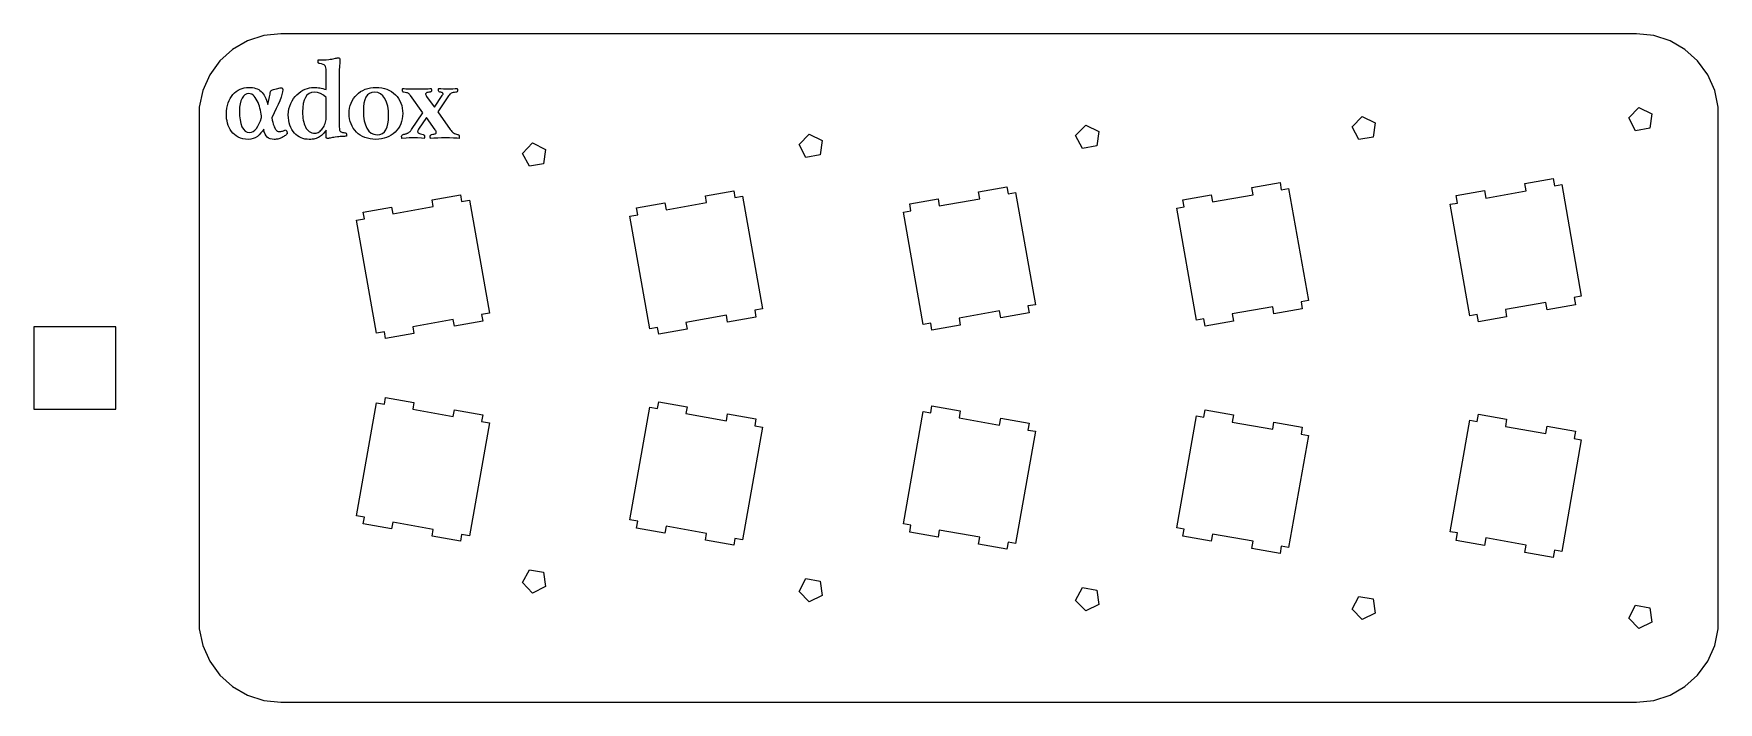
# Model space of a CAD drawing. Header units: metres. Extents: x -35 to 170, y -41 to 41.
import ezdxf

# ---------------------------------------------------------------- set-up
doc = ezdxf.new("R2010")
doc.units = ezdxf.units.M

msp = doc.modelspace()

# ---------------------------------------------------------------- linework, layer by layer
for p, q in [((-8.98152, 39.8048), (-10.792, 38.7595)), ((-6.99327, 40.4508), (-8.98152, 39.8048)), ((-4.91415, 40.6693), (-6.99327, 40.4508)), ((160.086, 40.6693), (-4.91415, 40.6693)), ((162.165, 40.4508), (160.086, 40.6693)), ((164.153, 39.8048), (162.165, 40.4508)), ((165.964, 38.7595), (164.153, 39.8048)), ((-12.3456, 37.3606), (-13.5744, 35.6693)), ((-10.792, 38.7595), (-12.3456, 37.3606)), ((-0.389954, 37.252), (-0.388199, 37.2965)), ((-0.38652, 37.2012), (-0.389954, 37.252)), ((-0.388199, 37.2965), (-0.38295, 37.348)), ((-0.376205, 37.159), (-0.38652, 37.2012)), ((-0.38295, 37.348), (-0.374207, 37.4065)), ((-0.359009, 37.1252), (-0.376205, 37.159)), ((-0.374207, 37.4065), (-0.361954, 37.472)), ((-0.361954, 37.472), (-0.310013, 37.4724)), ((-0.334946, 37.1), (-0.359009, 37.1252)), ((-0.305267, 37.0804), (-0.334946, 37.1)), ((-0.310013, 37.4724), (0.221024, 37.491)), ((-0.272202, 37.0625), (-0.305267, 37.0804)), ((-0.235764, 37.0464), (-0.272202, 37.0625)), ((-0.195953, 37.032), (-0.235764, 37.0464)), ((0.037582, 36.9954), (-0.195953, 37.032)), ((0.224274, 36.9407), (0.037582, 36.9954)), ((0.221024, 37.491), (0.583023, 37.51)), ((0.364075, 36.8679), (0.224274, 36.9407)), ((0.583023, 37.51), (0.918015, 37.536)), ((0.918015, 37.536), (1.09645, 37.5599)), ((1.09645, 37.5599), (1.26877, 37.5875)), ((1.26877, 37.5875), (1.43495, 37.6189)), ((1.43495, 37.6189), (1.73982, 37.6864)), ((1.73982, 37.6864), (1.85927, 37.7095)), ((1.85927, 37.7095), (1.95332, 37.7234)), ((1.95332, 37.7234), (2.02202, 37.728)), ((2.02202, 37.728), (2.12614, 37.716)), ((2.12614, 37.716), (2.20052, 37.68)), ((2.20052, 37.68), (2.24515, 37.62)), ((2.24202, 37.0967), (2.21402, 36.7545)), ((2.25201, 37.2527), (2.24202, 37.0967)), ((2.24515, 37.62), (2.26001, 37.536)), ((2.25801, 37.3992), (2.25201, 37.2527)), ((2.26001, 37.536), (2.25801, 37.3992)), ((167.517, 37.3606), (165.964, 38.7595)), ((168.746, 35.6693), (167.517, 37.3606)), ((-13.5744, 35.6693), (-14.4247, 33.7595)), ((0.457016, 36.777), (0.364075, 36.8679)), ((0.517822, 36.6633), (0.457016, 36.777)), ((0.561264, 36.5212), (0.517822, 36.6633)), ((0.587326, 36.3508), (0.561264, 36.5212)), ((0.596024, 36.152), (0.587326, 36.3508)), ((0.596024, 33.869), (0.596024, 36.152)), ((2.19801, 36.3625), (2.19601, 36.147)), ((2.19601, 36.147), (2.19601, 29.311)), ((2.20401, 36.565), (2.19801, 36.3625)), ((2.21402, 36.7545), (2.20401, 36.565)), ((169.596, 33.7595), (168.746, 35.6693)), ((-14.4247, 33.7595), (-14.8594, 31.7146)), ((-11.0812, 32.7972), (-10.9236, 33.0411)), ((-10.9236, 33.0411), (-10.746, 33.262)), ((-10.746, 33.262), (-10.5511, 33.4602)), ((-10.5511, 33.4602), (-10.3415, 33.6347)), ((-10.3415, 33.6347), (-10.1171, 33.7857)), ((-10.1171, 33.7857), (-9.87799, 33.913)), ((-9.87799, 33.913), (-9.62762, 34.0141)), ((-9.64699, 32.826), (-9.78043, 32.5201)), ((-9.48099, 33.0666), (-9.64699, 32.826)), ((-9.62762, 34.0141), (-9.36949, 34.0862)), ((-9.28899, 33.2385), (-9.48099, 33.0666)), ((-9.36949, 34.0862), (-9.10362, 34.1296)), ((-9.071, 33.3416), (-9.28899, 33.2385)), ((-9.10362, 34.1296), (-8.82999, 34.144)), ((-8.827, 33.376), (-9.071, 33.3416)), ((-8.82999, 34.144), (-8.58824, 34.1363)), ((-8.63943, 33.3564), (-8.827, 33.376)), ((-8.46574, 33.2975), (-8.63943, 33.3564)), ((-8.58824, 34.1363), (-8.36299, 34.1132)), ((-8.30592, 33.1994), (-8.46574, 33.2975)), ((-8.36299, 34.1132), (-8.15424, 34.0748)), ((-8.15999, 33.062), (-8.30592, 33.1994)), ((-8.02667, 32.8972), (-8.15999, 33.062)), ((-8.15424, 34.0748), (-7.96199, 34.021)), ((-7.90474, 32.7157), (-8.02667, 32.8972)), ((-7.96199, 34.021), (-7.78406, 33.952)), ((-7.78406, 33.952), (-7.61824, 33.867)), ((-7.61824, 33.867), (-7.46455, 33.766)), ((-7.46455, 33.766), (-7.323, 33.649)), ((-7.323, 33.649), (-7.19231, 33.5153)), ((-7.19231, 33.5153), (-7.07124, 33.3642)), ((-7.07124, 33.3642), (-6.95981, 33.1958)), ((-6.95981, 33.1958), (-6.85799, 33.01)), ((-6.85799, 33.01), (-6.76312, 32.8055)), ((-6.76312, 32.8055), (-6.67349, 32.58)), ((-6.323, 32.781), (-6.28799, 32.9742)), ((-6.28799, 32.9742), (-6.25899, 33.158)), ((-6.25899, 33.158), (-6.23599, 33.3322)), ((-6.23599, 33.3322), (-6.21899, 33.497)), ((-6.21899, 33.497), (-6.19681, 33.6102)), ((-6.19681, 33.6102), (-6.15825, 33.7)), ((-6.15825, 33.7), (-6.1033, 33.7662)), ((-6.1033, 33.7662), (-6.032, 33.809)), ((-6.032, 33.809), (-5.93506, 33.8426)), ((-5.93506, 33.8426), (-5.80424, 33.8805)), ((-5.80424, 33.8805), (-5.63956, 33.9226)), ((-5.63956, 33.9226), (-5.44099, 33.969)), ((-5.44099, 33.969), (-4.98787, 34.0682)), ((-4.89799, 32.9309), (-5.05899, 32.523)), ((-4.98787, 34.0682), (-4.94649, 34.0747)), ((-4.94649, 34.0747), (-4.90787, 34.0787)), ((-4.90787, 34.0787), (-4.87199, 34.08)), ((-4.78299, 33.2895), (-4.89799, 32.9309)), ((-4.87199, 34.08), (-4.82124, 34.076)), ((-4.82124, 34.076), (-4.78, 34.0642)), ((-4.71399, 33.5989), (-4.78299, 33.2895)), ((-4.78, 34.0642), (-4.74825, 34.0446)), ((-4.74825, 34.0446), (-4.726, 34.017)), ((-4.726, 34.017), (-4.71068, 33.9839)), ((-4.69099, 33.859), (-4.71399, 33.5989)), ((-4.71068, 33.9839), (-4.69974, 33.9465)), ((-4.69974, 33.9465), (-4.69318, 33.9049)), ((-4.69318, 33.9049), (-4.69099, 33.859)), ((-3.3752, 32.7675), (-3.17601, 33.0196)), ((-3.17601, 33.0196), (-2.95695, 33.248)), ((-2.95695, 33.248), (-2.72276, 33.4523)), ((-2.72276, 33.4523), (-2.47821, 33.6312)), ((-2.47821, 33.6312), (-2.22327, 33.7848)), ((-2.22327, 33.7848), (-1.95795, 33.913)), ((-1.93495, 32.922), (-2.08765, 32.5698)), ((-1.95795, 33.913), (-1.69002, 34.0141)), ((-1.73639, 33.2046), (-1.93495, 32.922)), ((-1.49071, 33.4065), (-1.73639, 33.2046)), ((-1.69002, 34.0141), (-1.4272, 34.0862)), ((-1.19789, 33.5276), (-1.49071, 33.4065)), ((-1.4272, 34.0862), (-1.16951, 34.1296)), ((-0.857956, 33.568), (-1.19789, 33.5276)), ((-1.16951, 34.1296), (-0.916946, 34.144)), ((-0.916946, 34.144), (-0.719391, 34.1395)), ((-0.462952, 33.5272), (-0.857956, 33.568)), ((-0.719391, 34.1395), (-0.529709, 34.126)), ((-0.529709, 34.126), (-0.347885, 34.1035)), ((-0.088959, 33.405), (-0.462952, 33.5272)), ((-0.347885, 34.1035), (-0.17395, 34.072)), ((-0.17395, 34.072), (0.001648, 34.0323)), ((0.264023, 33.2012), (-0.088959, 33.405)), ((0.001648, 34.0323), (0.188522, 33.9852)), ((0.188522, 33.9852), (0.386642, 33.9308)), ((0.596024, 32.916), (0.264023, 33.2012)), ((0.386642, 33.9308), (0.596024, 33.869)), ((0.596024, 30.391), (0.596024, 32.916)), ((3.92731, 32.7762), (4.10806, 33.0183)), ((4.10806, 33.0183), (4.31232, 33.241)), ((4.31232, 33.241), (4.53925, 33.4427)), ((4.53925, 33.4427), (4.78706, 33.6207)), ((4.78706, 33.6207), (5.05576, 33.7752)), ((5.05576, 33.7752), (5.34531, 33.906)), ((5.44031, 32.95), (5.30031, 32.6122)), ((5.34531, 33.906), (5.65225, 34.0101)), ((5.62744, 33.2204), (5.44031, 32.95)), ((5.86882, 33.4135), (5.62744, 33.2204)), ((5.65225, 34.0101), (5.97307, 34.0845)), ((6.16444, 33.5294), (5.86882, 33.4135)), ((5.97307, 34.0845), (6.30775, 34.1291)), ((6.51431, 33.568), (6.16444, 33.5294)), ((6.30775, 34.1291), (6.65631, 34.144)), ((6.89012, 33.5182), (6.51431, 33.568)), ((6.65631, 34.144), (7.01712, 34.1291)), ((7.22156, 33.369), (6.89012, 33.5182)), ((7.01712, 34.1291), (7.36057, 34.0845)), ((7.50862, 33.1202), (7.22156, 33.369)), ((7.36057, 34.0845), (7.68663, 34.0101)), ((7.75131, 32.772), (7.50862, 33.1202)), ((7.68663, 34.0101), (7.99532, 33.906)), ((7.99532, 33.906), (8.28482, 33.7752)), ((8.28482, 33.7752), (8.55331, 33.6207)), ((8.55331, 33.6207), (8.80081, 33.4427)), ((8.80081, 33.4427), (9.02731, 33.241)), ((9.02731, 33.241), (9.23112, 33.0183)), ((9.23112, 33.0183), (9.40956, 32.7762)), ((9.87854, 33.766), (9.88118, 33.818)), ((9.88986, 33.6789), (9.87854, 33.766)), ((9.88118, 33.818), (9.88905, 33.877)), ((9.88905, 33.877), (9.90218, 33.943)), ((9.9238, 33.6127), (9.88986, 33.6789)), ((9.90218, 33.943), (9.92055, 34.016)), ((9.92055, 34.016), (10.1041, 33.9965)), ((9.98036, 33.5674), (9.9238, 33.6127)), ((10.0596, 33.543), (9.98036, 33.5674)), ((10.2217, 33.5194), (10.0596, 33.543)), ((10.1041, 33.9965), (10.2938, 33.981)), ((10.3613, 33.4905), (10.2217, 33.5194)), ((10.2938, 33.981), (10.4896, 33.9695)), ((10.4782, 33.4564), (10.3613, 33.4905)), ((10.5725, 33.417), (10.4782, 33.4564)), ((10.4896, 33.9695), (10.6915, 33.962)), ((10.6534, 33.3702), (10.5725, 33.417)), ((10.729, 33.313), (10.6534, 33.3702)), ((10.6915, 33.962), (11.103, 33.9545)), ((10.7994, 33.2452), (10.729, 33.313)), ((10.8645, 33.167), (10.7994, 33.2452)), ((12.3785, 31.039), (10.8645, 33.167)), ((11.103, 33.9545), (11.5175, 33.952)), ((11.5175, 33.952), (12.0123, 33.9545)), ((12.0123, 33.9545), (12.5246, 33.962)), ((12.5246, 33.962), (12.7742, 33.9695)), ((12.7046, 33.3584), (12.6985, 33.306)), ((12.6985, 33.306), (12.7107, 33.2278)), ((12.7228, 33.4037), (12.7046, 33.3584)), ((12.7107, 33.2278), (12.7471, 33.1322)), ((12.7531, 33.4419), (12.7228, 33.4037)), ((12.7471, 33.1322), (12.8077, 33.0193)), ((12.7955, 33.473), (12.7531, 33.4419)), ((12.7742, 33.9695), (13.002, 33.981)), ((12.8605, 33.5001), (12.7955, 33.473)), ((12.8077, 33.0193), (12.8925, 32.889)), ((12.9585, 33.5255), (12.8605, 33.5001)), ((12.8925, 32.889), (13.7675, 31.734)), ((13.0896, 33.5491), (12.9585, 33.5255)), ((13.002, 33.981), (13.2082, 33.9965)), ((13.2535, 33.571), (13.0896, 33.5491)), ((13.2082, 33.9965), (13.3925, 34.016)), ((13.2986, 33.5814), (13.2535, 33.571)), ((13.3368, 33.5987), (13.2986, 33.5814)), ((13.3681, 33.6229), (13.3368, 33.5987)), ((13.3925, 33.654), (13.3681, 33.6229)), ((13.3925, 34.016), (13.431, 33.8417)), ((13.4109, 33.6898), (13.3925, 33.654)), ((13.424, 33.7272), (13.4109, 33.6898)), ((13.4319, 33.7663), (13.424, 33.7272)), ((13.431, 33.8417), (13.4346, 33.807)), ((13.4346, 33.807), (13.4319, 33.7663)), ((13.7675, 31.734), (14.7255, 33.139)), ((15.4895, 33.098), (14.1846, 31.164)), ((14.2535, 33.807), (14.254, 33.8227)), ((14.2649, 33.709), (14.2535, 33.807)), ((14.254, 33.8227), (14.2654, 33.9189)), ((14.2988, 33.637), (14.2649, 33.709)), ((14.2654, 33.9189), (14.2728, 33.9495)), ((14.2728, 33.9495), (14.2955, 34.016)), ((14.2955, 34.016), (14.5722, 33.988)), ((14.3554, 33.591), (14.2988, 33.637)), ((14.4346, 33.571), (14.3554, 33.591)), ((14.5539, 33.5491), (14.4346, 33.571)), ((14.648, 33.5255), (14.5539, 33.5491)), ((14.5722, 33.988), (14.8611, 33.968)), ((14.7169, 33.5001), (14.648, 33.5255)), ((14.7605, 33.473), (14.7169, 33.5001)), ((14.7255, 33.139), (14.7684, 33.2147)), ((14.7881, 33.4445), (14.7605, 33.473)), ((14.7684, 33.2147), (14.799, 33.2747)), ((14.8078, 33.4142), (14.7881, 33.4445)), ((14.799, 33.2747), (14.8174, 33.3192)), ((14.8196, 33.382), (14.8078, 33.4142)), ((14.8174, 33.3192), (14.8235, 33.348)), ((14.8235, 33.348), (14.8196, 33.382)), ((14.8611, 33.968), (15.1622, 33.956)), ((15.1622, 33.956), (15.4755, 33.952)), ((15.4755, 33.952), (15.75, 33.956)), ((15.573, 33.2069), (15.4895, 33.098)), ((15.6563, 33.2975), (15.573, 33.2069)), ((15.7395, 33.3699), (15.6563, 33.2975)), ((15.8225, 33.424), (15.7395, 33.3699)), ((15.75, 33.956), (16.0175, 33.968)), ((15.9208, 33.4664), (15.8225, 33.424)), ((16.0486, 33.5027), (15.9208, 33.4664)), ((16.0175, 33.968), (16.278, 33.988)), ((16.2058, 33.5329), (16.0486, 33.5027)), ((16.3925, 33.557), (16.2058, 33.5329)), ((16.278, 33.988), (16.5315, 34.016)), ((16.4713, 33.5753), (16.3925, 33.557)), ((16.5275, 33.6162), (16.4713, 33.5753)), ((16.5613, 33.6798), (16.5275, 33.6162)), ((16.5315, 34.016), (16.5442, 33.981)), ((16.5442, 33.981), (16.554, 33.946)), ((16.554, 33.946), (16.5612, 33.911)), ((16.5612, 33.911), (16.5656, 33.876)), ((16.5725, 33.766), (16.5613, 33.6798)), ((16.5656, 33.876), (16.5725, 33.766)), ((170.031, 31.7146), (169.596, 33.7595)), ((-14.8594, 31.7146), (-14.8594, -31.7146)), ((-11.552, 30.885), (-11.5386, 31.2529)), ((-11.5429, 30.6059), (-11.552, 30.885)), ((-11.5386, 31.2529), (-11.4982, 31.6015)), ((-11.4982, 31.6015), (-11.4311, 31.9309)), ((-11.4311, 31.9309), (-11.337, 32.241)), ((-11.337, 32.241), (-11.2191, 32.5305)), ((-11.2191, 32.5305), (-11.0812, 32.7972)), ((-9.93292, 31.7225), (-9.952, 31.231)), ((-9.952, 31.231), (-9.93336, 30.6747)), ((-9.87575, 32.1522), (-9.93292, 31.7225)), ((-9.78043, 32.5201), (-9.87575, 32.1522)), ((-7.79417, 32.5177), (-7.90474, 32.7157)), ((-7.69499, 32.303), (-7.79417, 32.5177)), ((-7.60667, 32.0769), (-7.69499, 32.303)), ((-7.52875, 31.8438), (-7.60667, 32.0769)), ((-7.46118, 31.6034), (-7.52875, 31.8438)), ((-7.40399, 31.356), (-7.46118, 31.6034)), ((-7.3555, 31.1133), (-7.40399, 31.356)), ((-7.31499, 30.8862), (-7.3555, 31.1133)), ((-7.28249, 30.6748), (-7.31499, 30.8862)), ((-6.67349, 32.58), (-6.58911, 32.3335)), ((-6.58911, 32.3335), (-6.50999, 32.066)), ((-6.50999, 32.066), (-6.45668, 32.2307)), ((-6.45668, 32.2307), (-6.40775, 32.4047)), ((-6.40775, 32.4047), (-6.36317, 32.5882)), ((-6.36317, 32.5882), (-6.323, 32.781)), ((-5.73981, 31.0284), (-6.02399, 30.442)), ((-5.48424, 31.5707), (-5.73981, 31.0284)), ((-5.25731, 32.0689), (-5.48424, 31.5707)), ((-5.05899, 32.523), (-5.25731, 32.0689)), ((-4.01195, 30.801), (-3.99333, 31.1763)), ((-3.99983, 30.4541), (-4.01195, 30.801)), ((-3.99333, 31.1763), (-3.93745, 31.5332)), ((-3.93745, 31.5332), (-3.84433, 31.8718)), ((-3.84433, 31.8718), (-3.71396, 32.192)), ((-3.71396, 32.192), (-3.55452, 32.4916)), ((-3.55452, 32.4916), (-3.3752, 32.7675)), ((-2.26215, 31.6873), (-2.28395, 31.157)), ((-2.28395, 31.157), (-2.27826, 30.8915)), ((-2.27826, 30.8915), (-2.2612, 30.634)), ((-2.1967, 32.1582), (-2.26215, 31.6873)), ((-2.08765, 32.5698), (-2.1967, 32.1582)), ((3.39232, 30.969), (3.40756, 31.3049)), ((3.40669, 30.633), (3.39232, 30.969)), ((3.40756, 31.3049), (3.45331, 31.6277)), ((3.45331, 31.6277), (3.52956, 31.9374)), ((3.52956, 31.9374), (3.63631, 32.234)), ((3.63631, 32.234), (3.77007, 32.5148)), ((3.77007, 32.5148), (3.92731, 32.7762)), ((5.14032, 31.7637), (5.12032, 31.253)), ((5.12032, 31.253), (5.14745, 30.6324)), ((5.20032, 32.2167), (5.14032, 31.7637)), ((5.30031, 32.6122), (5.20032, 32.2167)), ((7.94424, 32.3434), (7.75131, 32.772)), ((8.08206, 31.8527), (7.94424, 32.3434)), ((8.16475, 31.2999), (8.08206, 31.8527)), ((8.19231, 30.685), (8.16475, 31.2999)), ((9.40956, 32.7762), (9.56262, 32.5148)), ((9.56262, 32.5148), (9.69031, 32.234)), ((9.69031, 32.234), (9.79094, 31.9374)), ((9.79094, 31.9374), (9.86281, 31.6277)), ((9.86281, 31.6277), (9.90594, 31.3049)), ((9.92032, 30.969), (9.90506, 30.633)), ((9.90594, 31.3049), (9.92032, 30.969)), ((10.9895, 29.007), (12.3785, 31.039)), ((14.1846, 31.164), (15.6846, 29.035)), ((159.121, 30.4236), (160.346, 31.6921)), ((160.346, 31.6921), (161.931, 30.9191)), ((161.931, 30.9191), (161.686, 29.1729)), ((170.031, -31.7146), (170.031, 31.7146)), ((-11.5155, 30.3275), (-11.5429, 30.6059)), ((-11.4699, 30.0499), (-11.5155, 30.3275)), ((-11.406, 29.773), (-11.4699, 30.0499)), ((-11.3217, 29.5044), (-11.406, 29.773)), ((-11.215, 29.2505), (-11.3217, 29.5044)), ((-11.0857, 29.0114), (-11.215, 29.2505)), ((-10.934, 28.787), (-11.0857, 29.0114)), ((-10.7593, 28.58), (-10.934, 28.787)), ((-9.93336, 30.6747), (-9.87749, 30.1757)), ((-9.87749, 30.1757), (-9.78436, 29.7342)), ((-9.78436, 29.7342), (-9.65399, 29.35)), ((-9.65399, 29.35), (-9.48499, 29.0394)), ((-9.48499, 29.0394), (-9.27699, 28.8175)), ((-9.27699, 28.8175), (-9.03, 28.6844)), ((-8.50793, 28.6717), (-8.28674, 28.767)), ((-8.28674, 28.767), (-8.08043, 28.9257)), ((-8.08043, 28.9257), (-7.88899, 29.148)), ((-7.88899, 29.148), (-7.71155, 29.4221)), ((-7.71155, 29.4221), (-7.54724, 29.7352)), ((-7.54724, 29.7352), (-7.39606, 30.0876)), ((-7.39606, 30.0876), (-7.258, 30.479)), ((-7.16768, 28.8237), (-7.34874, 28.5927)), ((-7.258, 30.479), (-7.28249, 30.6748)), ((-7.00999, 29.072), (-7.16768, 28.8237)), ((-6.93092, 28.7335), (-7.00999, 29.072)), ((-6.83174, 28.454), (-6.93092, 28.7335)), ((-6.02399, 30.442), (-5.96193, 30.1548)), ((-5.96193, 30.1548), (-5.90074, 29.9022)), ((-5.90074, 29.9022), (-5.84042, 29.6843)), ((-5.84042, 29.6843), (-5.78099, 29.501)), ((-5.78099, 29.501), (-5.72198, 29.3454)), ((-5.72198, 29.3454), (-5.66299, 29.2105)), ((-5.66299, 29.2105), (-5.60399, 29.0964)), ((-5.60399, 29.0964), (-5.545, 29.003)), ((-5.545, 29.003), (-5.48599, 28.9282)), ((-5.48599, 28.9282), (-5.42699, 28.8697)), ((-5.42699, 28.8697), (-5.368, 28.8277)), ((-5.368, 28.8277), (-5.30899, 28.802)), ((-5.30899, 28.802), (-5.2478, 28.7871)), ((-5.2478, 28.7871), (-5.18224, 28.7765)), ((-5.18224, 28.7765), (-5.1123, 28.7701)), ((-5.1123, 28.7701), (-5.03799, 28.768)), ((-5.03799, 28.768), (-4.97643, 28.7714)), ((-4.97643, 28.7714), (-4.90274, 28.7817)), ((-4.90274, 28.7817), (-4.81693, 28.7989)), ((-4.81693, 28.7989), (-4.71899, 28.823)), ((-4.71899, 28.823), (-4.61668, 28.8527)), ((-4.61668, 28.8527), (-4.51775, 28.8857)), ((-4.51775, 28.8857), (-4.42218, 28.9222)), ((-4.42218, 28.9222), (-4.32999, 28.962)), ((-4.32999, 28.962), (-4.27318, 28.9111)), ((-4.27318, 28.9111), (-4.22774, 28.8552)), ((-4.22774, 28.8552), (-4.19368, 28.7946)), ((-4.19368, 28.7946), (-4.17099, 28.729)), ((-4.17099, 28.729), (-4.15656, 28.6641)), ((-3.96346, 30.1262), (-3.99983, 30.4541)), ((-3.90283, 29.8176), (-3.96346, 30.1262)), ((-3.81795, 29.528), (-3.90283, 29.8176)), ((-3.71095, 29.2594), (-3.81795, 29.528)), ((-3.58495, 29.0125), (-3.71095, 29.2594)), ((-3.43996, 28.7874), (-3.58495, 29.0125)), ((-3.27596, 28.584), (-3.43996, 28.7874)), ((-2.2612, 30.634), (-2.23277, 30.3845)), ((-2.23277, 30.3845), (-2.19295, 30.143)), ((-2.19295, 30.143), (-2.14183, 29.9134)), ((-2.14183, 29.9134), (-2.07945, 29.6997)), ((-2.07945, 29.6997), (-2.00583, 29.5019)), ((-2.00583, 29.5019), (-1.92096, 29.32)), ((-1.92096, 29.32), (-1.82346, 29.1557)), ((-1.82346, 29.1557), (-1.71295, 29.01)), ((-1.71295, 29.01), (-1.58945, 28.8827)), ((-1.58945, 28.8827), (-1.45296, 28.774)), ((-1.45296, 28.774), (-1.30202, 28.6874)), ((-0.386459, 28.6677), (-0.263947, 28.739)), ((-0.263947, 28.739), (-0.14502, 28.8262)), ((-0.14502, 28.8262), (-0.033203, 28.925)), ((-0.033203, 28.925), (0.071457, 29.0352)), ((0.071457, 29.0352), (0.169022, 29.157)), ((0.169022, 29.157), (0.25914, 29.2894)), ((0.25914, 29.2894), (0.340515, 29.4305)), ((0.340515, 29.4305), (0.413147, 29.5804)), ((0.505081, 28.8141), (0.412262, 28.6965)), ((0.413147, 29.5804), (0.47702, 29.739)), ((0.47702, 29.739), (0.529083, 29.902)), ((0.596024, 28.937), (0.505081, 28.8141)), ((0.529083, 29.902), (0.566269, 30.065)), ((0.566269, 30.065), (0.588577, 30.228)), ((0.588577, 30.228), (0.596024, 30.391)), ((0.596024, 28.136), (0.596024, 28.937)), ((2.19601, 29.311), (2.19951, 29.157)), ((2.19951, 29.157), (2.20389, 29.089)), ((2.20389, 29.089), (2.21002, 29.027)), ((2.21002, 29.027), (2.22046, 28.9701)), ((2.22046, 28.9701), (2.23776, 28.9175)), ((2.23776, 28.9175), (2.26195, 28.8691)), ((2.26195, 28.8691), (2.29301, 28.825)), ((2.29301, 28.825), (2.33232, 28.7856)), ((2.33232, 28.7856), (2.38026, 28.7505)), ((2.38026, 28.7505), (2.43683, 28.7196)), ((2.43683, 28.7196), (2.50201, 28.693)), ((3.44981, 30.31), (3.40669, 30.633)), ((3.52168, 30), (3.44981, 30.31)), ((3.62231, 29.703), (3.52168, 30)), ((3.7495, 29.423), (3.62231, 29.703)), ((3.90106, 29.163), (3.7495, 29.423)), ((4.077, 28.923), (3.90106, 29.163)), ((4.27731, 28.703), (4.077, 28.923)), ((5.14745, 30.6324), (5.22881, 30.0775)), ((5.22881, 30.0775), (5.36444, 29.5884)), ((5.36444, 29.5884), (5.55431, 29.165)), ((5.55431, 29.165), (5.79482, 28.8233)), ((5.79482, 28.8233), (6.08231, 28.5792)), ((7.44382, 28.5347), (7.68518, 28.7232)), ((7.68518, 28.7232), (7.87231, 28.987)), ((7.87231, 28.987), (8.01231, 29.3196)), ((8.01231, 29.3196), (8.11232, 29.7135)), ((8.11232, 29.7135), (8.17232, 30.1686)), ((8.17232, 30.1686), (8.19231, 30.685)), ((9.20006, 28.923), (8.99231, 28.703)), ((9.38332, 29.163), (9.20006, 28.923)), ((9.54207, 29.423), (9.38332, 29.163)), ((9.67632, 29.703), (9.54207, 29.423)), ((9.78307, 30), (9.67632, 29.703)), ((9.85931, 30.31), (9.78307, 30)), ((9.90506, 30.633), (9.85931, 30.31)), ((10.7056, 28.692), (10.7558, 28.7332)), ((10.7558, 28.7332), (10.8026, 28.777)), ((10.8026, 28.777), (10.848, 28.8255)), ((10.848, 28.8255), (10.8943, 28.88)), ((10.8943, 28.88), (10.9415, 28.9405)), ((10.9415, 28.9405), (10.9895, 29.007)), ((11.7344, 28.8177), (11.7265, 28.757)), ((11.7265, 28.757), (11.7361, 28.6975)), ((11.7578, 28.889), (11.7344, 28.8177)), ((11.7969, 28.9707), (11.7578, 28.889)), ((11.8515, 29.063), (11.7969, 28.9707)), ((12.7955, 30.482), (11.8515, 29.063)), ((13.8505, 28.993), (12.7955, 30.482)), ((13.9175, 28.8897), (13.8505, 28.993)), ((13.9653, 28.802), (13.9175, 28.8897)), ((13.994, 28.7297), (13.9653, 28.802)), ((14.0035, 28.673), (13.994, 28.7297)), ((15.6846, 29.035), (15.7995, 28.8876)), ((15.7995, 28.8876), (15.9083, 28.7655)), ((15.9083, 28.7655), (16.011, 28.6686)), ((91.8102, 28.2652), (93.0351, 29.5336)), ((93.0351, 29.5336), (94.62, 28.7606)), ((94.62, 28.7606), (94.3746, 27.0144)), ((125.466, 29.3444), (126.691, 30.6129)), ((126.294, 27.7875), (125.466, 29.3444)), ((126.691, 30.6129), (128.276, 29.8399)), ((128.276, 29.8399), (128.03, 28.0937)), ((159.949, 28.8667), (159.121, 30.4236)), ((161.686, 29.1729), (159.949, 28.8667)), ((-10.5622, 28.3932), (-10.7593, 28.58)), ((-10.3428, 28.2266), (-10.5622, 28.3932)), ((-10.101, 28.08), (-10.3428, 28.2266)), ((-9.834, 27.961), (-10.101, 28.08)), ((-9.53999, 27.876), (-9.834, 27.961)), ((-9.21899, 27.825), (-9.53999, 27.876)), ((-8.87099, 27.808), (-9.21899, 27.825)), ((-9.03, 28.6844), (-8.74399, 28.64)), ((-8.57375, 27.8315), (-8.87099, 27.808)), ((-8.74399, 28.64), (-8.50793, 28.6717)), ((-8.293, 27.9018), (-8.57375, 27.8315)), ((-8.02875, 28.0189), (-8.293, 27.9018)), ((-7.78099, 28.183), (-8.02875, 28.0189)), ((-7.55318, 28.3792), (-7.78099, 28.183)), ((-7.34874, 28.5927), (-7.55318, 28.3792)), ((-6.71243, 28.2335), (-6.83174, 28.454)), ((-6.573, 28.072), (-6.71243, 28.2335)), ((-6.40749, 27.9565), (-6.573, 28.072)), ((-6.20999, 27.874), (-6.40749, 27.9565)), ((-5.9805, 27.8245), (-6.20999, 27.874)), ((-5.71899, 27.808), (-5.9805, 27.8245)), ((-5.61368, 27.8112), (-5.71899, 27.808)), ((-5.50574, 27.8208), (-5.61368, 27.8112)), ((-5.39519, 27.8367), (-5.50574, 27.8208)), ((-5.282, 27.859), (-5.39519, 27.8367)), ((-5.16837, 27.8872), (-5.282, 27.859)), ((-5.0575, 27.9208), (-5.16837, 27.8872)), ((-4.94937, 27.9597), (-5.0575, 27.9208)), ((-4.84399, 28.004), (-4.94937, 27.9597)), ((-4.74168, 28.0537), (-4.84399, 28.004)), ((-4.64275, 28.108), (-4.74168, 28.0537)), ((-4.54718, 28.1667), (-4.64275, 28.108)), ((-4.45499, 28.23), (-4.54718, 28.1667)), ((-4.36806, 28.2964), (-4.45499, 28.23)), ((-4.28824, 28.3645), (-4.36806, 28.2964)), ((-4.21556, 28.4344), (-4.28824, 28.3645)), ((-4.14999, 28.506), (-4.21556, 28.4344)), ((-4.15656, 28.6641), (-4.14824, 28.6052)), ((-4.14606, 28.5526), (-4.14999, 28.506)), ((-4.14824, 28.6052), (-4.14606, 28.5526)), ((-3.09508, 28.4037), (-3.27596, 28.584)), ((-2.89946, 28.247), (-3.09508, 28.4037)), ((-2.68907, 28.1137), (-2.89946, 28.247)), ((-2.46396, 28.004), (-2.68907, 28.1137)), ((-2.2267, 27.9183), (-2.46396, 28.004)), ((-1.97995, 27.857), (-2.2267, 27.9183)), ((-1.72371, 27.8203), (-1.97995, 27.857)), ((-1.45795, 27.808), (-1.72371, 27.8203)), ((-1.26913, 27.8133), (-1.45795, 27.808)), ((-1.30202, 28.6874), (-1.1362, 28.6255)), ((-1.0907, 27.829), (-1.26913, 27.8133)), ((-1.1362, 28.6255), (-0.955521, 28.5884)), ((-0.922638, 27.8553), (-1.0907, 27.829)), ((-0.955521, 28.5884), (-0.759949, 28.576)), ((-0.764954, 27.892), (-0.922638, 27.8553)), ((-0.615891, 27.9374), (-0.764954, 27.892)), ((-0.759949, 28.576), (-0.63446, 28.5862)), ((-0.63446, 28.5862), (-0.509949, 28.6167)), ((-0.474701, 27.9908), (-0.615891, 27.9374)), ((-0.509949, 28.6167), (-0.386459, 28.6677)), ((-0.341385, 28.0519), (-0.474701, 27.9908)), ((-0.215958, 28.121), (-0.341385, 28.0519)), ((-0.097519, 28.1984), (-0.215958, 28.121)), ((0.014771, 28.2835), (-0.097519, 28.1984)), ((0.120956, 28.3764), (0.014771, 28.2835)), ((0.221024, 28.477), (0.120956, 28.3764)), ((0.317581, 28.5841), (0.221024, 28.477)), ((0.412262, 28.6965), (0.317581, 28.5841)), ((0.598206, 28.0863), (0.596024, 28.136)), ((0.604767, 28.0442), (0.598206, 28.0863)), ((0.615707, 28.0098), (0.604767, 28.0442)), ((0.631012, 27.983), (0.615707, 28.0098)), ((0.654709, 27.9624), (0.631012, 27.983)), ((0.689774, 27.9478), (0.654709, 27.9624)), ((0.736206, 27.9389), (0.689774, 27.9478)), ((0.794022, 27.936), (0.736206, 27.9389)), ((0.862885, 27.9399), (0.794022, 27.936)), ((0.955521, 27.9518), (0.862885, 27.9399)), ((1.07188, 27.9715), (0.955521, 27.9518)), ((1.36452, 28.0287), (1.07188, 27.9715)), ((1.51802, 28.056), (1.36452, 28.0287)), ((1.67252, 28.0807), (1.51802, 28.056)), ((1.96964, 28.1222), (1.67252, 28.0807)), ((2.12552, 28.139), (1.96964, 28.1222)), ((2.29564, 28.1532), (2.12552, 28.139)), ((2.48001, 28.165), (2.29564, 28.1532)), ((2.81252, 28.1807), (2.48001, 28.165)), ((2.50201, 28.693), (2.57758, 28.6702)), ((2.57758, 28.6702), (2.66527, 28.65)), ((2.66527, 28.65), (2.76508, 28.6322)), ((2.76508, 28.6322), (2.87701, 28.617)), ((2.94089, 28.1847), (2.81252, 28.1807)), ((2.87701, 28.617), (2.9619, 28.5952)), ((3.04402, 28.186), (2.94089, 28.1847)), ((2.9619, 28.5952), (3.02252, 28.5577)), ((3.02252, 28.5577), (3.05888, 28.5047)), ((3.05583, 28.2087), (3.04402, 28.186)), ((3.06427, 28.2347), (3.05583, 28.2087)), ((3.05888, 28.5047), (3.07101, 28.436)), ((3.06934, 28.2642), (3.06427, 28.2347)), ((3.07101, 28.297), (3.06934, 28.2642)), ((3.07101, 28.436), (3.07101, 28.297)), ((4.50119, 28.5048), (4.27731, 28.703)), ((4.74681, 28.3292), (4.50119, 28.5048)), ((5.01419, 28.1763), (4.74681, 28.3292)), ((5.30331, 28.046), (5.01419, 28.1763)), ((5.612, 27.9419), (5.30331, 28.046)), ((5.93806, 27.8675), (5.612, 27.9419)), ((6.28149, 27.8229), (5.93806, 27.8675)), ((6.08231, 28.5792), (6.41681, 28.4328)), ((6.64232, 27.808), (6.28149, 27.8229)), ((6.41681, 28.4328), (6.79831, 28.384)), ((6.99088, 27.8229), (6.64232, 27.808)), ((6.79831, 28.384), (7.14819, 28.4217)), ((7.32556, 27.8675), (6.99088, 27.8229)), ((7.14819, 28.4217), (7.44382, 28.5347)), ((7.64638, 27.9419), (7.32556, 27.8675)), ((7.95331, 28.046), (7.64638, 27.9419)), ((8.24326, 28.1763), (7.95331, 28.046)), ((8.51306, 28.3292), (8.24326, 28.1763)), ((8.76276, 28.5048), (8.51306, 28.3292)), ((8.99231, 28.703), (8.76276, 28.5048)), ((9.78154, 28.186), (9.79286, 28.2678)), ((9.78329, 28.1287), (9.78154, 28.186)), ((9.78854, 28.068), (9.78329, 28.1287)), ((9.7973, 28.0037), (9.78854, 28.068)), ((9.79286, 28.2678), (9.8268, 28.3322)), ((9.80956, 27.936), (9.7973, 28.0037)), ((10.3432, 27.9711), (9.80956, 27.936)), ((9.8268, 28.3322), (9.88336, 28.3793)), ((9.88336, 28.3793), (9.96255, 28.409)), ((9.96255, 28.409), (10.0631, 28.4304)), ((10.0631, 28.4304), (10.1568, 28.4525)), ((10.1568, 28.4525), (10.2436, 28.4754)), ((10.2436, 28.4754), (10.3235, 28.499)), ((10.3235, 28.499), (10.3979, 28.5247)), ((10.6894, 27.9893), (10.3432, 27.9711)), ((10.3979, 28.5247), (10.4678, 28.553)), ((10.4678, 28.553), (10.5334, 28.5837)), ((10.5334, 28.5837), (10.5945, 28.617)), ((10.5945, 28.617), (10.6518, 28.6532)), ((10.6518, 28.6532), (10.7056, 28.692)), ((10.8578, 27.9953), (10.6894, 27.9893)), ((11.0229, 27.9988), (10.8578, 27.9953)), ((11.1846, 28), (11.0229, 27.9988)), ((11.362, 27.9988), (11.1846, 28)), ((11.5333, 27.9953), (11.362, 27.9988)), ((11.6985, 27.9893), (11.5333, 27.9953)), ((12.1825, 27.9603), (11.6985, 27.9893)), ((11.7361, 28.6975), (11.7645, 28.644)), ((11.7645, 28.644), (11.812, 28.5965)), ((11.812, 28.5965), (11.8785, 28.555)), ((11.8785, 28.555), (11.968, 28.5174)), ((11.968, 28.5174), (12.0835, 28.4805)), ((12.0835, 28.4805), (12.2251, 28.4444)), ((12.5315, 27.936), (12.1825, 27.9603)), ((12.2251, 28.4444), (12.3925, 28.409)), ((12.3925, 28.409), (12.4262, 28.3941)), ((12.4262, 28.3941), (12.457, 28.3775)), ((12.457, 28.3775), (12.4852, 28.3591)), ((12.4852, 28.3591), (12.5105, 28.339)), ((12.5105, 28.339), (12.532, 28.3141)), ((12.5438, 27.9653), (12.5315, 27.936)), ((12.532, 28.3141), (12.5473, 28.2802)), ((12.5526, 27.997), (12.5438, 27.9653)), ((12.5473, 28.2802), (12.5565, 28.2375)), ((12.5578, 28.0312), (12.5526, 27.997)), ((12.5565, 28.2375), (12.5596, 28.186)), ((12.5596, 28.068), (12.5578, 28.0312)), ((12.5596, 28.186), (12.5596, 28.068)), ((13.2675, 28.2), (13.2706, 28.2511)), ((13.2675, 28.075), (13.2675, 28.2)), ((13.2693, 28.0352), (13.2675, 28.075)), ((13.2746, 27.9988), (13.2693, 28.0352)), ((13.2706, 28.2511), (13.2795, 28.2925)), ((13.2833, 27.9657), (13.2746, 27.9988)), ((13.2795, 28.2925), (13.2945, 28.3241)), ((13.2955, 27.936), (13.2833, 27.9657)), ((13.2945, 28.3241), (13.3156, 28.346)), ((13.7193, 27.9603), (13.2955, 27.936)), ((13.3156, 28.346), (13.3414, 28.3631)), ((13.3414, 28.3631), (13.3698, 28.3792)), ((13.3698, 28.3792), (13.4346, 28.409)), ((13.4346, 28.409), (13.5819, 28.4308)), ((13.5819, 28.4308), (13.705, 28.4542)), ((13.705, 28.4542), (13.8039, 28.4793)), ((14.1846, 27.981), (13.7193, 27.9603)), ((13.8039, 28.4793), (13.8785, 28.506)), ((13.8785, 28.506), (13.9332, 28.5374)), ((13.9332, 28.5374), (13.9723, 28.5757)), ((13.9723, 28.5757), (13.9957, 28.6209)), ((13.9957, 28.6209), (14.0035, 28.673)), ((14.6358, 27.9953), (14.1846, 27.981)), ((14.8354, 27.9988), (14.6358, 27.9953)), ((15.0175, 28), (14.8354, 27.9988)), ((15.2006, 27.9988), (15.0175, 28)), ((15.6241, 27.9893), (15.2006, 27.9988)), ((16.1085, 27.9711), (15.6241, 27.9893)), ((16.011, 28.6686), (16.1076, 28.597)), ((16.1076, 28.597), (16.2089, 28.5419)), ((16.56, 27.9486), (16.1085, 27.9711)), ((16.2089, 28.5419), (16.3248, 28.4945)), ((16.3248, 28.4945), (16.4554, 28.4549)), ((16.4554, 28.4549), (16.6006, 28.423)), ((16.7676, 27.936), (16.56, 27.9486)), ((16.6006, 28.423), (16.6859, 28.3924)), ((16.6859, 28.3924), (16.7468, 28.3427)), ((16.7468, 28.3427), (16.7834, 28.2739)), ((16.7798, 28.0037), (16.7676, 27.936)), ((16.7886, 28.068), (16.7798, 28.0037)), ((16.7834, 28.2739), (16.7956, 28.186)), ((16.7938, 28.1287), (16.7886, 28.068)), ((16.7956, 28.186), (16.7938, 28.1287)), ((24.499, 26.1068), (25.724, 27.3752)), ((25.724, 27.3752), (27.3089, 26.6022)), ((58.1546, 27.186), (59.3795, 28.4544)), ((58.9825, 25.629), (58.1546, 27.186)), ((59.3795, 28.4544), (60.9644, 27.6814)), ((60.9644, 27.6814), (60.719, 25.9352)), ((92.638, 26.7082), (91.8102, 28.2652)), ((94.3746, 27.0144), (92.638, 26.7082)), ((128.03, 28.0937), (126.294, 27.7875)), ((25.3269, 24.5498), (24.499, 26.1068)), ((27.0634, 24.856), (25.3269, 24.5498)), ((27.3089, 26.6022), (27.0634, 24.856)), ((60.719, 25.9352), (58.9825, 25.629)), ((146.496, 22.4444), (149.943, 23.0521)), ((149.943, 23.0521), (150.102, 22.1532)), ((13.4962, 20.4444), (16.9431, 21.0522)), ((16.9431, 21.0522), (17.0842, 20.2517)), ((46.7462, 20.9444), (50.1931, 21.5521)), ((46.8916, 20.1193), (46.7462, 20.9444)), ((50.1931, 21.5521), (50.3386, 20.7271)), ((50.3386, 20.7271), (51.2795, 20.893)), ((51.2795, 20.893), (53.6967, 7.18448)), ((71.6165, 19.9668), (75.0634, 20.5746)), ((75.0634, 20.5746), (75.2132, 19.7249)), ((75.2132, 19.7249), (80.146, 20.5947)), ((79.9962, 21.4444), (83.4431, 22.0521)), ((80.146, 20.5947), (79.9962, 21.4444)), ((83.4431, 22.0521), (83.5929, 21.2025)), ((83.5929, 21.2025), (84.5092, 21.364)), ((84.5092, 21.364), (86.9177, 7.70474)), ((104.866, 20.4668), (108.313, 21.0746)), ((108.313, 21.0746), (108.468, 20.2003)), ((108.468, 20.2003), (113.4, 21.07)), ((113.246, 21.9444), (116.693, 22.5521)), ((113.4, 21.07), (113.246, 21.9444)), ((116.693, 22.5521), (116.847, 21.6778)), ((116.847, 21.6778), (117.739, 21.8351)), ((117.739, 21.8351), (120.139, 8.22504)), ((138.116, 20.9668), (141.563, 21.5746)), ((138.275, 20.0679), (138.116, 20.9668)), ((141.563, 21.5746), (141.722, 20.6756)), ((141.722, 20.6756), (146.655, 21.5454)), ((146.655, 21.5454), (146.496, 22.4444)), ((150.102, 22.1532), (150.969, 22.3061)), ((150.969, 22.3061), (153.36, 8.74532)), ((5.11646, 18.9668), (8.56339, 19.5746)), ((5.25758, 18.1663), (5.11646, 18.9668)), ((8.56339, 19.5746), (8.70453, 18.7741)), ((8.70453, 18.7741), (13.6373, 19.6439)), ((13.6373, 19.6439), (13.4962, 20.4444)), ((17.0842, 20.2517), (18.0498, 20.422)), ((18.0498, 20.422), (20.4756, 6.6642)), ((37.571, 18.4758), (38.5119, 18.6417)), ((39.9882, 4.76729), (37.571, 18.4758)), ((38.3665, 19.4668), (41.8134, 20.0746)), ((38.5119, 18.6417), (38.3665, 19.4668)), ((41.8134, 20.0746), (41.9589, 19.2495)), ((41.9589, 19.2495), (46.8916, 20.1193)), ((70.85, 18.9555), (71.7663, 19.1171)), ((73.2585, 5.29625), (70.85, 18.9555)), ((71.7663, 19.1171), (71.6165, 19.9668)), ((104.129, 19.4352), (105.021, 19.5925)), ((106.529, 5.82523), (104.129, 19.4352)), ((105.021, 19.5925), (104.866, 20.4668)), ((137.408, 19.915), (138.275, 20.0679)), ((139.799, 6.35417), (137.408, 19.915)), ((4.29205, 17.9961), (5.25758, 18.1663)), ((6.71791, 4.23836), (4.29205, 17.9961)), ((120.139, 8.22504), (119.247, 8.06781)), ((153.36, 8.74532), (152.493, 8.59242)), ((152.493, 8.59242), (152.651, 7.6935)), ((20.4756, 6.6642), (19.5101, 6.49394)), ((19.5101, 6.49394), (19.6512, 5.6935)), ((49.3088, 6.41078), (44.376, 5.54099)), ((49.4543, 5.58571), (49.3088, 6.41078)), ((52.9012, 6.1935), (49.4543, 5.58571)), ((53.6967, 7.18448), (52.7558, 7.01857)), ((52.7558, 7.01857), (52.9012, 6.1935)), ((82.5545, 6.93539), (77.6217, 6.06561)), ((82.7043, 6.08571), (82.5545, 6.93539)), ((86.1512, 6.6935), (82.7043, 6.08571)), ((86.9177, 7.70474), (86.0014, 7.54318)), ((86.0014, 7.54318), (86.1512, 6.6935)), ((115.8, 7.46002), (110.867, 6.59024)), ((110.867, 6.59024), (111.022, 5.71593)), ((115.954, 6.58571), (115.8, 7.46002)), ((119.401, 7.1935), (115.954, 6.58571)), ((119.247, 8.06781), (119.401, 7.1935)), ((140.666, 6.50706), (139.799, 6.35417)), ((140.825, 5.60814), (140.666, 6.50706)), ((144.272, 6.21593), (140.825, 5.60814)), ((149.046, 7.98463), (144.113, 7.11485)), ((144.113, 7.11485), (144.272, 6.21593)), ((149.204, 7.08571), (149.046, 7.98463)), ((152.651, 7.6935), (149.204, 7.08571)), ((-25, 5), (-35, 5)), ((-35, 5), (-35, -5)), ((-25, -5), (-25, 5)), ((7.68346, 4.40858), (6.71791, 4.23836)), ((7.8246, 3.60814), (7.68346, 4.40858)), ((11.2715, 4.21593), (7.8246, 3.60814)), ((16.0632, 5.88615), (11.1304, 5.01637)), ((11.1304, 5.01637), (11.2715, 4.21593)), ((16.2043, 5.08571), (16.0632, 5.88615)), ((19.6512, 5.6935), (16.2043, 5.08571)), ((40.9291, 4.93321), (39.9882, 4.76729)), ((41.0746, 4.10814), (40.9291, 4.93321)), ((44.5215, 4.71593), (41.0746, 4.10814)), ((44.376, 5.54099), (44.5215, 4.71593)), ((74.1748, 5.45782), (73.2585, 5.29625)), ((74.3246, 4.60814), (74.1748, 5.45782)), ((77.7715, 5.21593), (74.3246, 4.60814)), ((77.6217, 6.06561), (77.7715, 5.21593)), ((107.42, 5.98245), (106.529, 5.82523)), ((107.575, 5.10814), (107.42, 5.98245)), ((111.022, 5.71593), (107.575, 5.10814)), ((7.68346, -4.4086), (7.8246, -3.60815)), ((7.8246, -3.60815), (11.2715, -4.21594)), ((-35, -5), (-25, -5)), ((4.29204, -17.9961), (6.71791, -4.23836)), ((6.71791, -4.23836), (7.68346, -4.4086)), ((11.2715, -4.21594), (11.1304, -5.01639)), ((11.1304, -5.01639), (16.0632, -5.88617)), ((16.0632, -5.88617), (16.2043, -5.08572)), ((16.2043, -5.08572), (19.6512, -5.69351)), ((19.6512, -5.69351), (19.5101, -6.49396)), ((37.571, -18.4758), (39.9882, -4.7673)), ((39.9882, -4.7673), (40.9291, -4.93323)), ((40.9291, -4.93323), (41.0746, -4.10815)), ((41.0746, -4.10815), (44.5215, -4.71594)), ((44.5215, -4.71594), (44.376, -5.541)), ((44.376, -5.541), (49.3088, -6.4108)), ((49.3088, -6.4108), (49.4543, -5.58572)), ((49.4543, -5.58572), (52.9012, -6.19351)), ((70.85, -18.9555), (73.2585, -5.29626)), ((73.2585, -5.29626), (74.1748, -5.45784)), ((74.1748, -5.45784), (74.3246, -4.60815)), ((74.3246, -4.60815), (77.7715, -5.21594)), ((77.7715, -5.21594), (77.6217, -6.06563)), ((77.6217, -6.06563), (82.5545, -6.93541)), ((82.5545, -6.93541), (82.7043, -6.08572)), ((82.7043, -6.08572), (86.1512, -6.69351)), ((104.129, -19.4353), (106.529, -5.82524)), ((106.529, -5.82524), (107.42, -5.98247)), ((107.42, -5.98247), (107.575, -5.10815)), ((107.575, -5.10815), (111.022, -5.71594)), ((111.022, -5.71594), (110.867, -6.59026)), ((140.666, -6.50708), (140.825, -5.60815)), ((140.825, -5.60815), (144.272, -6.21594)), ((20.4756, -6.66422), (18.0498, -20.422)), ((19.5101, -6.49396), (20.4756, -6.66422)), ((53.6967, -7.18449), (51.2795, -20.893)), ((52.9012, -6.19351), (52.7558, -7.01859)), ((52.7558, -7.01859), (53.6967, -7.18449)), ((86.9177, -7.70476), (84.5092, -21.364)), ((86.1512, -6.69351), (86.0014, -7.5432)), ((86.0014, -7.5432), (86.9177, -7.70476)), ((110.867, -6.59026), (115.8, -7.46004)), ((115.8, -7.46004), (115.954, -6.58572)), ((115.954, -6.58572), (119.401, -7.19351)), ((119.401, -7.19351), (119.247, -8.06783)), ((119.247, -8.06783), (120.139, -8.22505)), ((137.408, -19.915), (139.799, -6.35419)), ((139.799, -6.35419), (140.666, -6.50708)), ((144.272, -6.21594), (144.113, -7.11487)), ((144.113, -7.11487), (149.046, -7.98465)), ((149.046, -7.98465), (149.204, -7.08572)), ((149.204, -7.08572), (152.651, -7.69351)), ((152.651, -7.69351), (152.493, -8.59244)), ((120.139, -8.22505), (117.739, -21.8351)), ((153.36, -8.74533), (150.969, -22.3061)), ((152.493, -8.59244), (153.36, -8.74533)), ((5.25757, -18.1663), (4.29204, -17.9961)), ((5.11644, -18.9668), (5.25757, -18.1663)), ((8.56337, -19.5746), (5.11644, -18.9668)), ((8.70451, -18.7741), (8.56337, -19.5746)), ((13.6373, -19.6439), (8.70451, -18.7741)), ((13.4962, -20.4444), (13.6373, -19.6439)), ((16.9431, -21.0522), (13.4962, -20.4444)), ((17.0842, -20.2517), (16.9431, -21.0522)), ((18.0498, -20.422), (17.0842, -20.2517)), ((38.5119, -18.6417), (37.571, -18.4758)), ((38.3665, -19.4668), (38.5119, -18.6417)), ((41.8134, -20.0746), (38.3665, -19.4668)), ((41.9589, -19.2495), (41.8134, -20.0746)), ((46.8916, -20.1193), (41.9589, -19.2495)), ((46.7462, -20.9444), (46.8916, -20.1193)), ((71.7663, -19.1171), (70.85, -18.9555)), ((71.6165, -19.9668), (71.7663, -19.1171)), ((75.0634, -20.5746), (71.6165, -19.9668)), ((75.2132, -19.7249), (75.0634, -20.5746)), ((80.146, -20.5947), (75.2132, -19.7249)), ((105.021, -19.5925), (104.129, -19.4353)), ((104.866, -20.4668), (105.021, -19.5925)), ((108.313, -21.0746), (104.866, -20.4668)), ((108.468, -20.2003), (108.313, -21.0746)), ((113.4, -21.0701), (108.468, -20.2003)), ((138.275, -20.0679), (137.408, -19.915)), ((138.116, -20.9668), (138.275, -20.0679)), ((50.1931, -21.5522), (46.7462, -20.9444)), ((50.3386, -20.7271), (50.1931, -21.5522)), ((51.2795, -20.893), (50.3386, -20.7271)), ((79.9962, -21.4444), (80.146, -20.5947)), ((83.4431, -22.0522), (79.9962, -21.4444)), ((83.5929, -21.2025), (83.4431, -22.0522)), ((84.5092, -21.364), (83.5929, -21.2025)), ((113.246, -21.9444), (113.4, -21.0701)), ((116.693, -22.5522), (113.246, -21.9444)), ((116.847, -21.6778), (116.693, -22.5522)), ((117.739, -21.8351), (116.847, -21.6778)), ((141.563, -21.5746), (138.116, -20.9668)), ((141.722, -20.6757), (141.563, -21.5746)), ((146.655, -21.5454), (141.722, -20.6757)), ((146.496, -22.4444), (146.655, -21.5454)), ((149.943, -23.0522), (146.496, -22.4444)), ((150.102, -22.1532), (149.943, -23.0522)), ((150.969, -22.3061), (150.102, -22.1532)), ((24.499, -26.1068), (25.3269, -24.5498)), ((25.3269, -24.5498), (27.0634, -24.856)), ((25.724, -27.3752), (24.499, -26.1068)), ((27.3089, -26.6022), (25.724, -27.3752)), ((27.0634, -24.856), (27.3089, -26.6022)), ((58.1546, -27.186), (58.9825, -25.629)), ((58.9825, -25.629), (60.719, -25.9352)), ((60.719, -25.9352), (60.9644, -27.6814)), ((59.3795, -28.4544), (58.1546, -27.186)), ((60.9644, -27.6814), (59.3795, -28.4544)), ((91.8102, -28.2652), (92.638, -26.7083)), ((93.0351, -29.5337), (91.8102, -28.2652)), ((92.638, -26.7083), (94.3746, -27.0145)), ((94.3746, -27.0145), (94.62, -28.7607)), ((125.466, -29.3444), (126.294, -27.7875)), ((126.294, -27.7875), (128.03, -28.0937)), ((128.03, -28.0937), (128.276, -29.8399)), ((94.62, -28.7607), (93.0351, -29.5337)), ((126.691, -30.6129), (125.466, -29.3444)), ((128.276, -29.8399), (126.691, -30.6129)), ((159.121, -30.4237), (159.949, -28.8667)), ((160.346, -31.6921), (159.121, -30.4237)), ((159.949, -28.8667), (161.686, -29.1729)), ((161.686, -29.1729), (161.931, -30.9191)), ((-14.8594, -31.7146), (-14.4247, -33.7595)), ((161.931, -30.9191), (160.346, -31.6921)), ((169.596, -33.7595), (170.031, -31.7146)), ((-14.4247, -33.7595), (-13.5744, -35.6693)), ((168.746, -35.6693), (169.596, -33.7595)), ((-13.5744, -35.6693), (-12.3456, -37.3606)), ((167.517, -37.3606), (168.746, -35.6693)), ((-12.3456, -37.3606), (-10.792, -38.7595)), ((-10.792, -38.7595), (-8.98154, -39.8048)), ((164.153, -39.8048), (165.964, -38.7595)), ((165.964, -38.7595), (167.517, -37.3606)), ((-8.98154, -39.8048), (-6.99329, -40.4508)), ((-6.99329, -40.4508), (-4.91417, -40.6693)), ((-4.91417, -40.6693), (160.086, -40.6693)), ((160.086, -40.6693), (162.165, -40.4508)), ((162.165, -40.4508), (164.153, -39.8048))]:
    msp.add_line(p, q)

doc.saveas('drawing.dxf')
